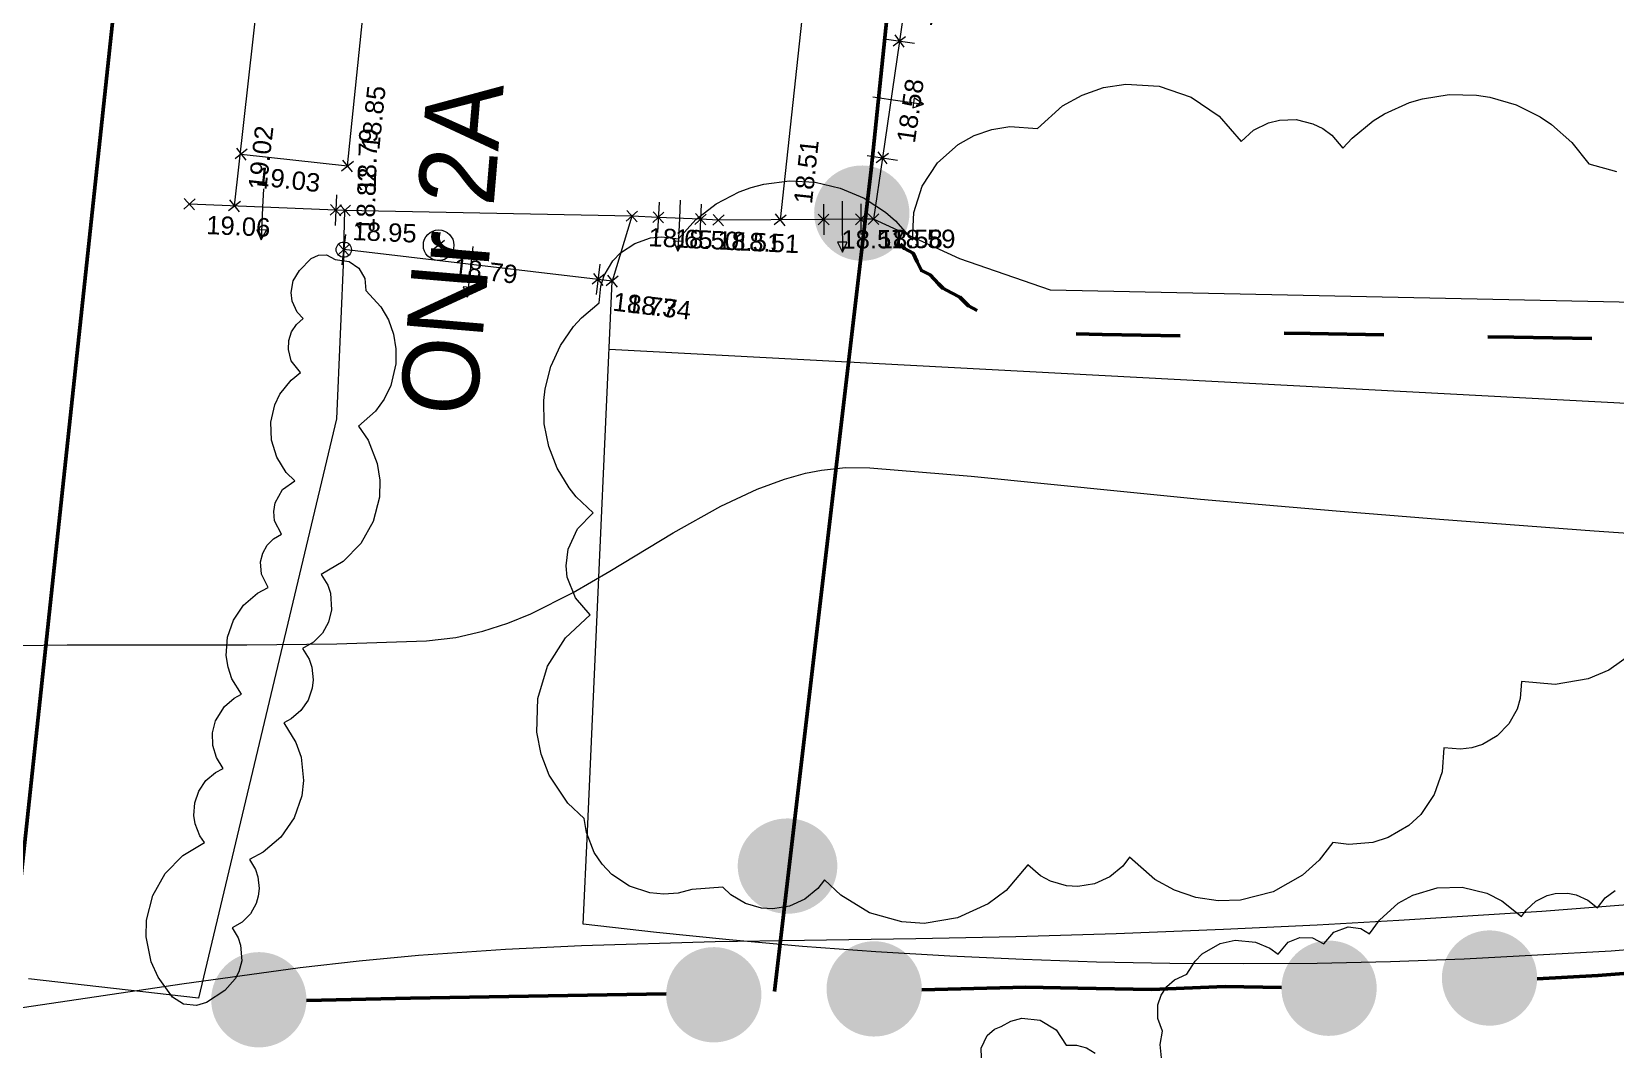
# Model space of a CAD drawing. Header units: metres. Extents: x -208 to 1512, y -277 to 123.
# Drawn here: x 702.92 to 733.99, y -64.59 to -44.57 of the extents above; entities that cross this region are included whole.
import ezdxf
from ezdxf.enums import TextEntityAlignment as Align

# ---------------------------------------------------------------- set-up
doc = ezdxf.new("R2010")
doc.units = ezdxf.units.M
doc.header["$MEASUREMENT"] = 0
for name, color, linetype in [('740_WienGV_Flwd-Bebauungsplan', 7, 'Continuous'), ('740_WienGV_L_Baum_ -gruppen_ Grünflächen', 7, 'Continuous'), ('740_WienGV_L_Böschungskante', 7, 'Continuous'), ('740_WienGV_L_Mauer_Sockel', 7, 'Continuous'), ('740_WienGV_T_Einbauten', 7, 'Continuous'), ('740_WienGV_T_Gebäude', 7, 'Continuous'), ('740_WienGV_T_Grenzen', 7, 'Continuous'), ('740_WienGV_T_Mauer_Sockel', 7, 'Continuous'), ('740_WienGV_T_Straßen_ Gehsteige_ Schienen', 7, 'Continuous'), ('918 Lageplan Beschriftung.x', 7, 'Continuous')]:
    doc.layers.add(name, color=color, linetype=linetype)
doc.styles.add('ERSTELLTER_STIL_22', font='arial.ttf', dxfattribs={"width": 0.936574})
doc.styles.add('ERSTELLTER_STIL_3', font='arial.ttf')

# ---------------------------------------------------------------- blocks, each defined once
blk = doc.blocks.new('ABGR0[615]_5', base_point=(709.043, -48.849))
at = {"layer": '740_WienGV_T_Grenzen', "color": 252, "linetype": 'Continuous', "lineweight": 13, "true_color": 0x949494}
blk.add_line((709.043, -48.849), (709.04, -48.999), dxfattribs=at)
blk.add_circle((709.043, -48.849), 0.15, dxfattribs=at)
blk = doc.blocks.new('LO0006010[623]_5', base_point=(710.905, -48.763))
at = {"layer": '740_WienGV_T_Einbauten', "color": 252, "linetype": 'Continuous', "lineweight": 13, "true_color": 0x949494}
blk.add_circle((710.905, -48.763), 0.3, dxfattribs=at)
blk = doc.blocks.new('EF_MARKER0[683]_5', base_point=(719.611, -47.048))
at = {"layer": '740_WienGV_T_Gebäude', "color": 252, "linetype": 'Continuous', "lineweight": 13, "true_color": 0x949494}
blk.add_line((719.314, -47.005), (719.908, -47.091), dxfattribs=at)
blk = doc.blocks.new('EF_MARKER0[684]_5', base_point=(719.943, -44.759))
at = {"layer": '740_WienGV_T_Gebäude', "color": 252, "linetype": 'Continuous', "lineweight": 13, "true_color": 0x949494}
blk.add_line((719.647, -44.716), (720.24, -44.802), dxfattribs=at)
blk = doc.blocks.new('BW00110[685]_5', base_point=(719.919, -45.925))
at = {"layer": '740_WienGV_T_Gebäude', "color": 252, "linetype": 'Continuous', "lineweight": 13, "true_color": 0x949494}
for p, q in [((719.424, -45.852), (719.777, -45.903)), ((719.777, -45.903), (720.414, -45.996)), ((720.236, -45.873), (720.209, -46.064)), ((720.414, -45.996), (720.236, -45.873)), ((720.209, -46.064), (720.414, -45.996))]:
    blk.add_line(p, q, dxfattribs=at)
blk = doc.blocks.new('EG_MARKER0[686]_5', base_point=(718.457, -48.257))
at = {"layer": '740_WienGV_T_Gebäude', "color": 252, "linetype": 'Continuous', "lineweight": 13, "true_color": 0x949494}
blk.add_line((718.455, -47.957), (718.459, -48.557), dxfattribs=at)
blk = doc.blocks.new('EG_MARKER0[687]_5', base_point=(719.187, -48.252))
at = {"layer": '740_WienGV_T_Gebäude', "color": 252, "linetype": 'Continuous', "lineweight": 13, "true_color": 0x949494}
blk.add_line((719.185, -47.952), (719.189, -48.552), dxfattribs=at)
blk = doc.blocks.new('BW00100[688]_5', base_point=(718.822, -48.398))
at = {"layer": '740_WienGV_T_Gebäude', "color": 252, "linetype": 'Continuous', "lineweight": 13, "true_color": 0x949494}
for p, q in [((718.82, -47.898), (718.822, -48.255)), ((718.822, -48.255), (718.826, -48.898)), ((718.921, -48.704), (718.728, -48.705)), ((718.728, -48.705), (718.826, -48.898)), ((718.826, -48.898), (718.921, -48.704))]:
    blk.add_line(p, q, dxfattribs=at)
blk = doc.blocks.new('EG_MARKER0[689]_5', base_point=(715.215, -48.216))
at = {"layer": '740_WienGV_T_Gebäude', "color": 252, "linetype": 'Continuous', "lineweight": 13, "true_color": 0x949494}
blk.add_line((715.229, -47.916), (715.201, -48.515), dxfattribs=at)
blk = doc.blocks.new('EG_MARKER0[690]_5', base_point=(716.045, -48.254))
at = {"layer": '740_WienGV_T_Gebäude', "color": 252, "linetype": 'Continuous', "lineweight": 13, "true_color": 0x949494}
blk.add_line((716.058, -47.954), (716.031, -48.553), dxfattribs=at)
blk = doc.blocks.new('BW00100[691]_5', base_point=(715.623, -48.377))
at = {"layer": '740_WienGV_T_Gebäude', "color": 252, "linetype": 'Continuous', "lineweight": 13, "true_color": 0x949494}
for p, q in [((715.646, -47.878), (715.63, -48.235)), ((715.63, -48.235), (715.6, -48.877)), ((715.705, -48.689), (715.512, -48.68)), ((715.512, -48.68), (715.6, -48.877)), ((715.6, -48.877), (715.705, -48.689))]:
    blk.add_line(p, q, dxfattribs=at)
blk = doc.blocks.new('EF_MARKER0[710]_5', base_point=(709.043, -48.849))
at = {"layer": '740_WienGV_T_Gebäude', "color": 252, "linetype": 'Continuous', "lineweight": 13, "true_color": 0x949494}
blk.add_line((709.077, -48.551), (709.008, -49.147), dxfattribs=at)
blk = doc.blocks.new('EF_MARKER0[711]_5', base_point=(714.033, -49.432))
at = {"layer": '740_WienGV_T_Gebäude', "color": 252, "linetype": 'Continuous', "lineweight": 13, "true_color": 0x949494}
blk.add_line((714.068, -49.134), (713.998, -49.73), dxfattribs=at)
blk = doc.blocks.new('BW00110[712]_5', base_point=(711.52, -49.282))
at = {"layer": '740_WienGV_T_Gebäude', "color": 252, "linetype": 'Continuous', "lineweight": 13, "true_color": 0x949494}
for p, q in [((711.579, -48.786), (711.538, -49.14)), ((711.538, -49.14), (711.463, -49.779)), ((711.58, -49.598), (711.389, -49.576)), ((711.389, -49.576), (711.463, -49.779)), ((711.463, -49.779), (711.58, -49.598))]:
    blk.add_line(p, q, dxfattribs=at)
blk = doc.blocks.new('EF_MARKER0[713]_5', base_point=(708.887, -48.073))
at = {"layer": '740_WienGV_T_Gebäude', "color": 252, "linetype": 'Continuous', "lineweight": 13, "true_color": 0x949494}
blk.add_line((708.899, -47.773), (708.875, -48.372), dxfattribs=at)
blk = doc.blocks.new('BW00110[714]_5', base_point=(707.445, -48.156))
at = {"layer": '740_WienGV_T_Gebäude', "color": 252, "linetype": 'Continuous', "lineweight": 13, "true_color": 0x949494}
for p, q in [((707.466, -47.657), (707.452, -48.014)), ((707.452, -48.014), (707.425, -48.656)), ((707.529, -48.467), (707.336, -48.459)), ((707.336, -48.459), (707.425, -48.656)), ((707.425, -48.656), (707.529, -48.467))]:
    blk.add_line(p, q, dxfattribs=at)
blk = doc.blocks.new('DEF010[776]_5', base_point=(716.045, -48.254))
at = {"layer": '740_WienGV_T_Mauer_Sockel', "color": 252, "linetype": 'Continuous', "lineweight": 13, "true_color": 0x949494}
for p, q in [((716.156, -48.153), (715.934, -48.355)), ((715.944, -48.143), (716.146, -48.365))]:
    blk.add_line(p, q, dxfattribs=at)
at = {"layer": '740_WienGV_T_Mauer_Sockel', "color": 252, "lineweight": 13, "true_color": 0x949494, "style": 'ERSTELLTER_STIL_3'}
blk.add_attdef('HOEHE', text='', height=0.36, rotation=357.3134, dxfattribs=at).set_placement((716.371, -48.663), align=Align.MIDDLE_LEFT)
blk = doc.blocks.new('DEF010[789]_5', base_point=(706.898, -47.989))
at = {"layer": '740_WienGV_T_Straßen_ Gehsteige_ Schienen', "color": 252, "linetype": 'Continuous', "lineweight": 13, "true_color": 0x949494}
for p, q in [((706.781, -48.083), (707.015, -47.896)), ((706.804, -47.872), (706.992, -48.106))]:
    blk.add_line(p, q, dxfattribs=at)
at = {"layer": '740_WienGV_T_Straßen_ Gehsteige_ Schienen', "color": 252, "lineweight": 13, "true_color": 0x949494, "style": 'ERSTELLTER_STIL_3'}
blk.add_attdef('HOEHE', text='', height=0.36, rotation=83.5691, dxfattribs=at).set_placement((707.346, -47.673), align=Align.MIDDLE_LEFT)
blk = doc.blocks.new('DEF010[800]_5', base_point=(707.031, -46.973))
at = {"layer": '740_WienGV_T_Straßen_ Gehsteige_ Schienen', "color": 252, "linetype": 'Continuous', "lineweight": 13, "true_color": 0x949494}
for p, q in [((707.148, -46.88), (706.913, -47.067)), ((706.937, -46.856), (707.124, -47.091))]:
    blk.add_line(p, q, dxfattribs=at)
at = {"layer": '740_WienGV_T_Straßen_ Gehsteige_ Schienen', "color": 252, "lineweight": 13, "true_color": 0x949494, "style": 'ERSTELLTER_STIL_3'}
blk.add_attdef('HOEHE', text='', height=0.36, rotation=353.5925, dxfattribs=at).set_placement((707.329, -47.403), align=Align.MIDDLE_LEFT)
blk = doc.blocks.new('DEF010[801]_5', base_point=(714.696, -48.192))
at = {"layer": '740_WienGV_T_Mauer_Sockel', "color": 252, "linetype": 'Continuous', "lineweight": 13, "true_color": 0x949494}
for p, q in [((714.806, -48.091), (714.585, -48.293)), ((714.594, -48.081), (714.797, -48.303))]:
    blk.add_line(p, q, dxfattribs=at)
at = {"layer": '740_WienGV_T_Mauer_Sockel', "color": 252, "lineweight": 13, "true_color": 0x949494, "style": 'ERSTELLTER_STIL_3'}
blk.add_attdef('HOEHE', text='', height=0.36, rotation=357.4078, dxfattribs=at).set_placement((715.023, -48.601), align=Align.MIDDLE_LEFT)
blk = doc.blocks.new('DEF010[814]_5', base_point=(719.187, -48.252))
at = {"layer": '740_WienGV_T_Mauer_Sockel', "color": 252, "linetype": 'Continuous', "lineweight": 13, "true_color": 0x949494}
for p, q in [((719.081, -48.147), (719.294, -48.358)), ((719.293, -48.146), (719.082, -48.359))]:
    blk.add_line(p, q, dxfattribs=at)
at = {"layer": '740_WienGV_T_Mauer_Sockel', "color": 252, "lineweight": 13, "true_color": 0x949494, "style": 'ERSTELLTER_STIL_3'}
blk.add_attdef('HOEHE', text='', height=0.36, rotation=0.3248, dxfattribs=at).set_placement((719.536, -48.644), align=Align.MIDDLE_LEFT)
blk = doc.blocks.new('DEF010[819]_5', base_point=(714.312, -49.465))
at = {"layer": '740_WienGV_T_Mauer_Sockel', "color": 252, "linetype": 'Continuous', "lineweight": 13, "true_color": 0x949494}
for p, q in [((714.43, -49.372), (714.194, -49.558)), ((714.219, -49.347), (714.405, -49.583))]:
    blk.add_line(p, q, dxfattribs=at)
at = {"layer": '740_WienGV_T_Mauer_Sockel', "color": 252, "lineweight": 13, "true_color": 0x949494, "style": 'ERSTELLTER_STIL_3'}
blk.add_attdef('HOEHE', text='', height=0.36, rotation=353.2394, dxfattribs=at).set_placement((714.608, -49.897), align=Align.MIDDLE_LEFT)
blk = doc.blocks.new('DEF010[821]_5', base_point=(708.887, -48.073))
at = {"layer": '740_WienGV_T_Mauer_Sockel', "color": 252, "linetype": 'Continuous', "lineweight": 13, "true_color": 0x949494}
for p, q in [((708.997, -47.971), (708.776, -48.174)), ((708.785, -47.962), (708.988, -48.183))]:
    blk.add_line(p, q, dxfattribs=at)
at = {"layer": '740_WienGV_T_Mauer_Sockel', "color": 252, "lineweight": 13, "true_color": 0x949494, "style": 'ERSTELLTER_STIL_3'}
blk.add_attdef('HOEHE', text='', height=0.36, rotation=357.6535, dxfattribs=at).set_placement((709.216, -48.48), align=Align.MIDDLE_LEFT)
blk = doc.blocks.new('DEF010[828]_5', base_point=(718.457, -48.257))
at = {"layer": '740_WienGV_T_Mauer_Sockel', "color": 252, "linetype": 'Continuous', "lineweight": 13, "true_color": 0x949494}
for p, q in [((718.35, -48.152), (718.564, -48.362)), ((718.562, -48.15), (718.352, -48.364))]:
    blk.add_line(p, q, dxfattribs=at)
at = {"layer": '740_WienGV_T_Mauer_Sockel', "color": 252, "lineweight": 13, "true_color": 0x949494, "style": 'ERSTELLTER_STIL_3'}
blk.add_attdef('HOEHE', text='', height=0.36, rotation=0.3625, dxfattribs=at).set_placement((718.806, -48.649), align=Align.MIDDLE_LEFT)
blk = doc.blocks.new('DEF010[868]_5', base_point=(719.611, -47.048))
at = {"layer": '740_WienGV_T_Mauer_Sockel', "color": 252, "linetype": 'Continuous', "lineweight": 13, "true_color": 0x949494}
for p, q in [((719.491, -47.138), (719.732, -46.958)), ((719.522, -46.928), (719.701, -47.168))]:
    blk.add_line(p, q, dxfattribs=at)
at = {"layer": '740_WienGV_T_Mauer_Sockel', "color": 252, "lineweight": 13, "true_color": 0x949494, "style": 'ERSTELLTER_STIL_3'}
blk.add_attdef('HOEHE', text='', height=0.36, rotation=81.7482, dxfattribs=at).set_placement((720.068, -46.747), align=Align.MIDDLE_LEFT)
blk = doc.blocks.new('DEF010[869]_5', base_point=(709.043, -48.849))
at = {"layer": '740_WienGV_T_Mauer_Sockel', "color": 252, "linetype": 'Continuous', "lineweight": 13, "true_color": 0x949494}
for p, q in [((708.933, -48.951), (709.152, -48.746)), ((708.94, -48.739), (709.145, -48.958))]:
    blk.add_line(p, q, dxfattribs=at)
at = {"layer": '740_WienGV_T_Mauer_Sockel', "color": 252, "lineweight": 13, "true_color": 0x949494, "style": 'ERSTELLTER_STIL_3'}
blk.add_attdef('HOEHE', text='', height=0.36, rotation=88.2059, dxfattribs=at).set_placement((709.465, -48.498), align=Align.MIDDLE_LEFT)
blk = doc.blocks.new('DEF010[878]_5', base_point=(709.117, -47.208))
at = {"layer": '740_WienGV_T_Straßen_ Gehsteige_ Schienen', "color": 252, "linetype": 'Continuous', "lineweight": 13, "true_color": 0x949494}
for p, q in [((709, -47.302), (709.233, -47.113)), ((709.022, -47.091), (709.211, -47.324))]:
    blk.add_line(p, q, dxfattribs=at)
at = {"layer": '740_WienGV_T_Straßen_ Gehsteige_ Schienen', "color": 252, "lineweight": 13, "true_color": 0x949494, "style": 'ERSTELLTER_STIL_3'}
blk.add_attdef('HOEHE', text='', height=0.36, rotation=84.1771, dxfattribs=at).set_placement((709.561, -46.887), align=Align.MIDDLE_LEFT)
blk = doc.blocks.new('DEF010[899]_5', base_point=(714.033, -49.432))
at = {"layer": '740_WienGV_T_Mauer_Sockel', "color": 252, "linetype": 'Continuous', "lineweight": 13, "true_color": 0x949494}
for p, q in [((714.151, -49.339), (713.915, -49.525)), ((713.94, -49.314), (714.126, -49.55))]:
    blk.add_line(p, q, dxfattribs=at)
at = {"layer": '740_WienGV_T_Mauer_Sockel', "color": 252, "lineweight": 13, "true_color": 0x949494, "style": 'ERSTELLTER_STIL_3'}
blk.add_attdef('HOEHE', text='', height=0.36, rotation=353.2394, dxfattribs=at).set_placement((714.328, -49.864), align=Align.MIDDLE_LEFT)
blk = doc.blocks.new('DEF010[915]_5', base_point=(719.943, -44.759))
at = {"layer": '740_WienGV_T_Mauer_Sockel', "color": 252, "linetype": 'Continuous', "lineweight": 13, "true_color": 0x949494}
for p, q in [((719.823, -44.848), (720.064, -44.669)), ((719.854, -44.638), (720.033, -44.879))]:
    blk.add_line(p, q, dxfattribs=at)
at = {"layer": '740_WienGV_T_Mauer_Sockel', "color": 252, "lineweight": 13, "true_color": 0x949494, "style": 'ERSTELLTER_STIL_3'}
blk.add_attdef('HOEHE', text='', height=0.36, rotation=81.7431, dxfattribs=at).set_placement((720.4, -44.457), align=Align.MIDDLE_LEFT)
blk = doc.blocks.new('DEF010[926]_5', base_point=(717.603, -48.262))
at = {"layer": '740_WienGV_T_Straßen_ Gehsteige_ Schienen', "color": 252, "linetype": 'Continuous', "lineweight": 13, "true_color": 0x949494}
for p, q in [((717.509, -48.145), (717.697, -48.379)), ((717.486, -48.356), (717.72, -48.168))]:
    blk.add_line(p, q, dxfattribs=at)
at = {"layer": '740_WienGV_T_Straßen_ Gehsteige_ Schienen', "color": 252, "lineweight": 13, "true_color": 0x949494, "style": 'ERSTELLTER_STIL_3'}
blk.add_attdef('HOEHE', text='', height=0.36, rotation=83.7839, dxfattribs=at).set_placement((718.049, -47.945), align=Align.MIDDLE_LEFT)
blk = doc.blocks.new('DEF010[927]_5', base_point=(710.905, -48.763))
at = {"layer": '740_WienGV_T_Einbauten', "color": 252, "linetype": 'Continuous', "lineweight": 13, "true_color": 0x949494}
for p, q in [((711.022, -48.67), (710.787, -48.856)), ((710.811, -48.645), (710.998, -48.88))]:
    blk.add_line(p, q, dxfattribs=at)
at = {"layer": '740_WienGV_T_Einbauten', "color": 252, "lineweight": 13, "true_color": 0x949494, "style": 'ERSTELLTER_STIL_3'}
blk.add_attdef('HOEHE', text='', height=0.36, rotation=353.3302, dxfattribs=at).set_placement((711.201, -49.194), align=Align.MIDDLE_LEFT)
blk = doc.blocks.new('DEF010[929]_5', base_point=(715.215, -48.216))
at = {"layer": '740_WienGV_T_Mauer_Sockel', "color": 252, "linetype": 'Continuous', "lineweight": 13, "true_color": 0x949494}
for p, q in [((715.326, -48.115), (715.104, -48.317)), ((715.114, -48.105), (715.316, -48.326))]:
    blk.add_line(p, q, dxfattribs=at)
at = {"layer": '740_WienGV_T_Mauer_Sockel', "color": 252, "lineweight": 13, "true_color": 0x949494, "style": 'ERSTELLTER_STIL_3'}
blk.add_attdef('HOEHE', text='', height=0.36, rotation=357.3627, dxfattribs=at).set_placement((715.542, -48.625), align=Align.MIDDLE_LEFT)
blk = doc.blocks.new('DEF010[931]_5', base_point=(706.016, -47.955))
at = {"layer": '740_WienGV_T_Mauer_Sockel', "color": 252, "linetype": 'Continuous', "lineweight": 13, "true_color": 0x949494}
for p, q in [((705.915, -47.845), (706.118, -48.065)), ((706.127, -47.853), (705.906, -48.057))]:
    blk.add_line(p, q, dxfattribs=at)
at = {"layer": '740_WienGV_T_Mauer_Sockel', "color": 252, "lineweight": 13, "true_color": 0x949494, "style": 'ERSTELLTER_STIL_3'}
blk.add_attdef('HOEHE', text='', height=0.36, rotation=357.6535, dxfattribs=at).set_placement((706.346, -48.363), align=Align.MIDDLE_LEFT)
blk = doc.blocks.new('DEF010[939]_5', base_point=(719.437, -48.251))
at = {"layer": '740_WienGV_T_Mauer_Sockel', "color": 252, "linetype": 'Continuous', "lineweight": 13, "true_color": 0x949494}
for p, q in [((719.331, -48.145), (719.544, -48.356)), ((719.543, -48.144), (719.332, -48.358))]:
    blk.add_line(p, q, dxfattribs=at)
at = {"layer": '740_WienGV_T_Mauer_Sockel', "color": 252, "lineweight": 13, "true_color": 0x949494, "style": 'ERSTELLTER_STIL_3'}
blk.add_attdef('HOEHE', text='', height=0.36, rotation=0.3248, dxfattribs=at).set_placement((719.786, -48.643), align=Align.MIDDLE_LEFT)
blk = doc.blocks.new('DEF010[941]_5', base_point=(709.067, -48.079))
at = {"layer": '740_WienGV_T_Mauer_Sockel', "color": 252, "linetype": 'Continuous', "lineweight": 13, "true_color": 0x949494}
for p, q in [((708.957, -48.182), (709.176, -47.976)), ((708.964, -47.97), (709.169, -48.188))]:
    blk.add_line(p, q, dxfattribs=at)
at = {"layer": '740_WienGV_T_Mauer_Sockel', "color": 252, "lineweight": 13, "true_color": 0x949494, "style": 'ERSTELLTER_STIL_3'}
blk.add_attdef('HOEHE', text='', height=0.36, rotation=88.2059, dxfattribs=at).set_placement((709.489, -47.728), align=Align.MIDDLE_LEFT)
blk = doc.blocks.new('DEF010[942]_5', base_point=(716.394, -48.27))
at = {"layer": '740_WienGV_T_Mauer_Sockel', "color": 252, "linetype": 'Continuous', "lineweight": 13, "true_color": 0x949494}
for p, q in [((716.505, -48.169), (716.284, -48.371)), ((716.293, -48.159), (716.495, -48.381))]:
    blk.add_line(p, q, dxfattribs=at)
at = {"layer": '740_WienGV_T_Mauer_Sockel', "color": 252, "lineweight": 13, "true_color": 0x949494, "style": 'ERSTELLTER_STIL_3'}
blk.add_attdef('HOEHE', text='', height=0.36, rotation=357.3134, dxfattribs=at).set_placement((716.721, -48.68), align=Align.MIDDLE_LEFT)

msp = doc.modelspace()

# ---------------------------------------------------------------- hatches: boundary and pattern name
at = {"layer": '740_WienGV_Flwd-Bebauungsplan', "linetype": 'Continuous', "lineweight": 0}
for points in [[(720.141, -48.149, 0.414214), (719.223, -47.198, 0.414214), (718.272, -48.116, 0.414214), (719.19, -49.067, 0.414214)], [(718.727, -60.956, 0.204701), (718.452, -60.291, 0.193137), (717.766, -60.005, 0.193137), (717.07, -60.266, 0.204701), (716.772, -60.922, 0.204701), (717.047, -61.588, 0.193137), (717.733, -61.874, 0.193137), (718.429, -61.612, 0.204701)], [(720.384, -63.365, 0.414214), (719.466, -62.414, 0.414214), (718.515, -63.332, 0.414214), (719.433, -64.283, 0.414214)], [(729.308, -63.352, 0.414214), (728.39, -62.401, 0.414214), (727.439, -63.319, 0.414214), (728.357, -64.27, 0.414214)], [(732.456, -63.152, 0.414214), (731.538, -62.201, 0.414214), (730.587, -63.119, 0.414214), (731.505, -64.07, 0.414214)], [(708.312, -63.578, 0.414214), (707.394, -62.627, 0.414214), (706.443, -63.545, 0.414214), (707.361, -64.496, 0.414214)], [(717.237, -63.48, 0.414214), (716.319, -62.529, 0.414214), (715.368, -63.447, 0.414214), (716.286, -64.398, 0.414214)]]:
    msp.add_hatch(color=1, dxfattribs=at).paths.add_polyline_path(points)

# ---------------------------------------------------------------- linework, layer by layer
at = {"layer": '740_WienGV_Flwd-Bebauungsplan', "color": 1, "linetype": 'Continuous', "lineweight": 50, "true_color": 0xfb0106}
for points in [[(692.006, 0.049), (707.985, 0.081), (709.319, -1.387), (708.629, -6.814), (706.595, -25.815), (704.581, -43.711), (702.446, -63.645)], [(813.72, 0.065), (805.634, -0.104), (789.318, 0.013), (768.243, 0.128), (749.205, 0.122), (724.812, 0.04), (723.92, -7.168), (723.211, -13.699), (720.604, -36.344), (719.699, -44.317), (719.392, -47.286)], [(717.494, -63.399), (719.392, -47.286)], [(720.295, -49.086), (720.213, -48.915), (720.044, -48.827), (719.961, -48.74)], [(721.468, -50.042), (721.299, -49.954), (721.133, -49.781), (720.964, -49.693), (720.796, -49.605), (720.712, -49.518), (720.545, -49.346), (720.377, -49.258), (720.295, -49.086)], [(723.924, -50.51), (723.415, -50.501)], [(725.454, -50.537), (723.924, -50.51)], [(728.004, -50.496), (727.494, -50.487)], [(729.448, -50.522), (728.004, -50.496)], [(731.997, -50.566), (731.488, -50.557)], [(733.527, -50.593), (731.997, -50.566)], [(734.498, -63.018), (733.647, -63.088), (732.456, -63.152)], [(722.425, -63.316), (720.384, -63.365)], [(727.439, -63.319), (726.334, -63.3), (724.889, -63.359), (723.444, -63.334), (722.425, -63.316)], [(710.352, -63.529), (708.312, -63.578)], [(715.368, -63.447), (710.352, -63.529)]]:
    msp.add_lwpolyline(points, dxfattribs=at)
at = {"layer": '740_WienGV_L_Baum_ -gruppen_ Grünflächen', "color": 72, "linetype": 'Continuous', "lineweight": 13, "true_color": 0x69e600}
for points in [[(713.626, -54.323), (713.935, -54.011), (713.606, -53.698), (713.463, -53.52), (713.228, -53.132), (713.064, -52.709), (712.977, -52.262), (712.97, -51.808), (712.996, -51.582), (713.109, -51.141), (713.297, -50.728), (713.554, -50.354), (713.707, -50.185), (714.053, -49.892), (714.085, -49.562), (714.154, -49.353), (714.324, -49.069), (714.476, -48.909), (714.751, -48.725), (715.064, -48.62), (715.283, -48.597), (715.612, -48.635), (715.952, -48.26), (716.352, -47.951), (716.802, -47.718), (717.039, -47.631), (717.284, -47.566), (717.787, -47.502), (718.291, -47.527), (718.785, -47.641), (719.251, -47.839), (719.674, -48.116), (719.866, -48.282), (720.202, -48.66), (720.228, -48.117), (720.394, -47.601), (720.691, -47.147), (721.095, -46.785), (721.412, -46.609), (721.755, -46.491), (722.113, -46.436), (722.654, -46.472), (723.147, -46.031), (723.532, -45.816), (723.948, -45.671), (724.384, -45.603), (725.043, -45.645), (725.668, -45.859), (726.216, -46.229), (726.646, -46.729), (726.893, -46.508), (727.187, -46.36), (727.401, -46.307), (727.731, -46.299), (728.052, -46.378), (728.249, -46.475), (728.427, -46.606), (728.642, -46.856), (728.825, -46.662), (729.237, -46.324), (729.464, -46.183), (729.95, -45.965), (730.205, -45.89), (730.732, -45.807), (731.265, -45.817), (731.528, -45.857), (732.041, -46.008), (732.517, -46.245), (732.739, -46.394), (733.136, -46.749), (733.467, -47.167)], [(733.467, -47.167), (734.014, -47.318)], [(708.081, -53.382), (707.915, -53.217), (707.728, -52.92), (707.624, -52.586), (707.611, -52.235), (707.691, -51.894), (707.792, -51.683), (708.011, -51.408), (708.192, -51.261), (708.015, -51.031), (707.957, -50.805), (707.966, -50.63), (708.021, -50.464), (708.118, -50.318), (708.249, -50.202), (708.13, -50.073), (708.032, -49.861), (708.01, -49.688), (708.053, -49.459), (708.173, -49.258), (708.404, -49.02), (708.548, -48.954), (708.706, -48.953), (708.873, -49.043), (709.15, -49.078), (709.342, -49.212), (709.458, -49.415), (709.476, -49.649), (709.773, -49.973), (709.92, -50.227), (710.018, -50.504), (710.068, -50.793), (710.066, -51.087), (709.966, -51.515), (709.838, -51.78), (709.666, -52.018), (709.336, -52.309), (709.521, -52.583), (709.701, -53.044), (709.75, -53.371), (709.742, -53.702), (709.62, -54.182), (709.378, -54.615), (709.03, -54.967), (708.603, -55.218), (708.732, -55.429), (708.785, -55.586), (708.805, -55.914), (708.745, -56.154), (708.624, -56.37), (708.45, -56.547), (708.236, -56.672), (708.365, -56.884), (708.418, -57.041), (708.444, -57.287), (708.425, -57.451), (708.344, -57.684), (708.204, -57.889), (708.015, -58.049), (707.868, -58.127), (708.106, -58.517), (708.205, -58.806), (708.253, -59.26), (708.218, -59.563), (708.068, -59.995), (707.81, -60.372), (707.462, -60.669), (707.192, -60.811), (707.311, -61.006), (707.36, -61.151), (707.385, -61.377), (707.367, -61.529), (707.323, -61.675), (707.211, -61.874), (707.051, -62.037), (706.853, -62.153), (706.972, -62.348), (707.021, -62.492), (707.041, -62.795), (706.985, -63.017), (706.915, -63.154), (706.712, -63.379)], [(706.712, -63.379), (706.351, -63.618), (706.153, -63.675), (705.9, -63.647), (705.681, -63.512), (705.402, -63.117), (705.267, -62.816), (705.17, -62.33), (705.177, -61.999), (705.298, -61.518), (705.539, -61.085), (705.885, -60.732), (706.312, -60.48), (706.219, -60.344), (706.129, -60.113), (706.104, -59.95), (706.12, -59.702), (706.202, -59.468), (706.34, -59.264), (706.528, -59.102), (706.675, -59.025), (706.546, -58.813), (706.476, -58.576), (706.47, -58.328), (706.53, -58.088), (706.703, -57.808), (706.891, -57.647), (707.037, -57.569), (706.851, -57.266), (706.774, -57.04), (706.737, -56.806), (706.762, -56.45), (706.878, -56.113), (707.08, -55.819), (707.35, -55.587), (707.56, -55.476), (707.428, -55.211), (707.413, -54.975), (707.455, -54.802), (707.542, -54.647), (707.666, -54.519), (707.82, -54.429), (707.688, -54.165), (707.669, -53.987), (707.696, -53.812), (707.841, -53.553), (708.081, -53.382)], [(734.402, -56.714), (733.863, -57.096), (733.456, -57.266), (732.806, -57.381), (732.148, -57.322), (732.125, -57.652), (732.062, -57.863), (731.9, -58.151), (731.669, -58.387), (731.384, -58.554), (731.173, -58.62), (730.955, -58.649), (730.626, -58.62), (730.593, -59.091), (730.437, -59.537), (730.171, -59.927), (729.94, -60.141), (729.533, -60.38), (729.232, -60.475), (728.761, -60.517), (728.449, -60.475), (728.178, -60.824), (727.852, -61.119), (727.277, -61.445), (726.637, -61.608), (726.196, -61.621), (725.761, -61.556), (725.342, -61.415), (724.956, -61.203), (724.46, -60.767), (724.325, -60.942), (724.071, -61.152), (723.77, -61.289), (723.444, -61.342), (723.223, -61.329), (722.906, -61.238), (722.713, -61.132), (722.465, -60.914), (722.037, -61.418), (721.687, -61.683), (721.085, -61.956), (720.433, -62.063), (719.993, -62.036), (719.358, -61.855), (718.793, -61.512), (718.476, -61.207), (718.341, -61.381), (718.087, -61.591), (717.785, -61.728), (717.459, -61.781), (717.239, -61.768), (716.922, -61.676), (716.64, -61.505), (716.481, -61.352), (715.872, -61.397), (715.602, -61.468), (715.325, -61.49), (715.047, -61.464), (714.652, -61.333), (714.303, -61.104), (714.11, -60.903), (713.955, -60.673), (713.804, -60.284), (713.762, -60.009), (713.442, -59.705), (713.075, -59.156), (712.917, -58.744), (712.832, -58.312), (712.851, -57.651), (713.043, -57.019), (713.393, -56.46), (713.877, -56.01), (713.587, -55.681), (713.429, -55.271), (713.406, -55.052), (713.445, -54.723), (713.626, -54.323)], [(725.085, -64.701), (725.06, -64.439), (725.104, -64.179), (725.014, -63.928), (725.016, -63.661), (725.078, -63.47), (725.188, -63.302), (725.339, -63.169), (725.584, -63.061), (725.745, -62.804), (725.887, -62.661), (726.235, -62.458), (726.531, -62.392), (726.933, -62.43), (727.212, -62.548), (727.376, -62.666), (727.568, -62.434), (727.8, -62.338), (728.05, -62.349), (728.272, -62.467), (728.464, -62.236), (728.745, -62.133), (728.995, -62.167), (729.168, -62.27), (729.36, -62), (729.728, -61.669), (730.017, -61.508), (730.492, -61.366), (730.987, -61.354), (731.468, -61.471), (731.764, -61.618), (732.149, -61.93), (732.244, -61.795), (732.429, -61.63), (732.65, -61.518), (732.81, -61.478), (733.058, -61.472), (733.221, -61.504), (733.447, -61.605), (733.639, -61.76), (733.792, -61.565), (733.989, -61.417)], [(721.553, -64.701), (721.551, -64.514), (721.666, -64.26), (721.81, -64.14), (721.94, -64.086), (722.131, -63.979), (722.344, -63.925), (722.705, -63.962), (723.017, -64.151), (723.217, -64.455), (723.418, -64.455), (723.612, -64.506), (723.786, -64.607)]]:
    msp.add_lwpolyline(points, dxfattribs=at)
at = {"layer": '740_WienGV_L_Böschungskante', "color": 252, "linetype": 'Continuous', "lineweight": 13, "true_color": 0x949494}
for points in [[(701.268, -56.633), (703.618, -56.6), (707.145, -56.599), (708.908, -56.579), (710.668, -56.522), (711.245, -56.457), (711.775, -56.335), (712.263, -56.174), (712.713, -55.989), (713.545, -55.572), (714.263, -55.158), (715.508, -54.403), (716.444, -53.878), (717.154, -53.546), (717.693, -53.349), (718.103, -53.236), (718.413, -53.175), (718.885, -53.125), (719.365, -53.128), (721.355, -53.293), (724.35, -53.594), (725.853, -53.743), (727.359, -53.876), (728.514, -53.969), (730.538, -54.134), (733.577, -54.366), (735.096, -54.469)], [(701.229, -63.933), (705.87, -63.249), (708.188, -62.93), (709.349, -62.797), (710.512, -62.686), (712.217, -62.567), (713.71, -62.494), (716.329, -62.417), (720.264, -62.357), (722.231, -62.322), (724.196, -62.262), (726.302, -62.174), (728.14, -62.089), (729.745, -62.002), (732.548, -61.823), (734.645, -61.659)]]:
    msp.add_lwpolyline(points, dxfattribs=at)
at = {"layer": '740_WienGV_L_Mauer_Sockel', "color": 252, "linetype": 'Continuous', "lineweight": 13, "true_color": 0x949494}
msp.add_line((714.061, -54.982), (714.312, -49.465), dxfattribs=at)
at = {"layer": '740_WienGV_L_Mauer_Sockel', "color": 252, "linetype": 'Continuous', "lineweight": 13, "true_color": 0x8a8a8a}
msp.add_lwpolyline([(749.494, -44.769), (749.255, -50.196), (722.91, -49.643), (721.131, -49.03), (719.437, -48.251)], dxfattribs=at)
at = {"layer": '740_WienGV_L_Mauer_Sockel', "color": 252, "linetype": 'Continuous', "lineweight": 13, "true_color": 0x949494}
for points in [[(709.043, -48.849), (708.902, -52.167), (706.193, -63.529), (702.86, -63.148)], [(714.252, -50.798), (745.533, -52.459), (747.764, -51.849)], [(713.741, -62.077), (713.824, -60.258), (713.927, -57.91), (714.061, -54.982)], [(735.337, -62.493), (733.905, -62.606), (732.463, -62.69), (731.021, -62.764), (729.58, -62.817), (728.139, -62.851), (726.699, -62.854), (725.249, -62.848), (723.809, -62.822), (722.37, -62.775), (720.931, -62.709), (719.482, -62.622), (718.044, -62.516), (716.606, -62.389), (715.178, -62.243), (713.741, -62.077)]]:
    msp.add_lwpolyline(points, dxfattribs=at)
at = {"layer": '740_WienGV_T_Mauer_Sockel', "color": 8, "linetype": 'Continuous', "lineweight": 13}
for p, q in [((720.056, -43.986), (719.943, -44.759)), ((719.943, -44.759), (719.611, -47.048)), ((719.943, -44.759), (719.943, -44.759)), ((719.611, -47.048), (719.437, -48.251)), ((719.611, -47.048), (719.611, -47.048)), ((714.696, -48.192), (714.312, -49.465)), ((715.215, -48.216), (714.696, -48.192)), ((716.045, -48.254), (715.215, -48.216)), ((715.215, -48.216), (715.215, -48.216)), ((716.045, -48.254), (716.045, -48.254)), ((716.394, -48.27), (716.045, -48.254)), ((718.457, -48.257), (716.394, -48.27)), ((719.187, -48.252), (718.457, -48.257)), ((718.457, -48.257), (718.457, -48.257)), ((719.437, -48.251), (719.187, -48.252)), ((719.187, -48.252), (719.187, -48.252))]:
    msp.add_line(p, q, dxfattribs=at)
at = {"layer": '740_WienGV_T_Mauer_Sockel', "color": 252, "linetype": 'Continuous', "lineweight": 13, "true_color": 0x949494}
for p, q in [((708.887, -48.073), (706.016, -47.955)), ((709.067, -48.079), (708.887, -48.073)), ((708.887, -48.073), (708.887, -48.073)), ((709.043, -48.849), (709.067, -48.079)), ((714.033, -49.432), (709.043, -48.849)), ((709.043, -48.849), (709.043, -48.849)), ((714.312, -49.465), (714.033, -49.432)), ((714.033, -49.432), (714.033, -49.432))]:
    msp.add_line(p, q, dxfattribs=at)
at = {"layer": '740_WienGV_T_Straßen_ Gehsteige_ Schienen', "color": 8, "linetype": 'Continuous', "lineweight": 13}
for p, q in [((706.898, -47.989), (709.687, -23.246)), ((718.574, -39.342), (717.603, -48.262)), ((709.117, -47.208), (709.535, -43.107)), ((707.031, -46.973), (709.117, -47.208))]:
    msp.add_line(p, q, dxfattribs=at)
at = {"layer": '740_WienGV_T_Straßen_ Gehsteige_ Schienen', "color": 72, "linetype": 'Continuous', "lineweight": 13, "true_color": 0x69e600}
msp.add_line((714.696, -48.192), (709.067, -48.079), dxfattribs=at)

# ---------------------------------------------------------------- block references
at = {"layer": '740_WienGV_T_Einbauten', "color": 72, "linetype": 'Continuous', "lineweight": 13, "true_color": 0x69e600}
msp.add_blockref('LO0006010[623]_5', (710.905, -48.763), dxfattribs=at)
at = {"layer": '740_WienGV_T_Einbauten', "color": 252, "linetype": 'Continuous', "lineweight": 13, "true_color": 0x949494}
msp.add_blockref('DEF010[927]_5', (710.905, -48.763), dxfattribs=at).add_auto_attribs({'HOEHE': '18.79'})
at = {"layer": '740_WienGV_T_Gebäude', "color": 7, "linetype": 'Continuous', "lineweight": 25}
for name, p in [('EF_MARKER0[684]_5', (719.943, -44.759)), ('BW00110[685]_5', (719.919, -45.925)), ('EF_MARKER0[683]_5', (719.611, -47.048)), ('BW00110[714]_5', (707.445, -48.156)), ('EF_MARKER0[713]_5', (708.887, -48.073)), ('EF_MARKER0[710]_5', (709.043, -48.849)), ('BW00110[712]_5', (711.52, -49.282)), ('EF_MARKER0[711]_5', (714.033, -49.432))]:
    msp.add_blockref(name, p, dxfattribs=at)
at = {"layer": '740_WienGV_T_Gebäude', "color": 252, "linetype": 'Continuous', "lineweight": 13, "true_color": 0x8a8a8a}
for name, p in [('EG_MARKER0[689]_5', (715.215, -48.216)), ('BW00100[691]_5', (715.623, -48.377)), ('EG_MARKER0[690]_5', (716.045, -48.254)), ('EG_MARKER0[686]_5', (718.457, -48.257)), ('BW00100[688]_5', (718.822, -48.398)), ('EG_MARKER0[687]_5', (719.187, -48.252))]:
    msp.add_blockref(name, p, dxfattribs=at)
at = {"layer": '740_WienGV_T_Grenzen', "color": 72, "linetype": 'Continuous', "lineweight": 13, "true_color": 0x69e600}
msp.add_blockref('ABGR0[615]_5', (709.043, -48.849), dxfattribs=at)
at = {"layer": '740_WienGV_T_Mauer_Sockel', "color": 252, "linetype": 'Continuous', "lineweight": 13, "true_color": 0x949494}
for name, p, values in [('DEF010[915]_5', (719.943, -44.759), {'HOEHE': '18.58'}), ('DEF010[868]_5', (719.611, -47.048), {'HOEHE': '18.58'}), ('DEF010[941]_5', (709.067, -48.079), {'HOEHE': '18.79'}), ('DEF010[869]_5', (709.043, -48.849), {'HOEHE': '18.82'}), ('DEF010[931]_5', (706.016, -47.955), {'HOEHE': '19.06'}), ('DEF010[821]_5', (708.887, -48.073), {'HOEHE': '18.95'}), ('DEF010[801]_5', (714.696, -48.192), {'HOEHE': '18.65'}), ('DEF010[929]_5', (715.215, -48.216), {'HOEHE': '18.50'}), ('DEF010[776]_5', (716.045, -48.254), {'HOEHE': '18.51'}), ('DEF010[828]_5', (718.457, -48.257), {'HOEHE': '18.57'}), ('DEF010[814]_5', (719.187, -48.252), {'HOEHE': '18.58'}), ('DEF010[939]_5', (719.437, -48.251), {'HOEHE': '18.59'}), ('DEF010[942]_5', (716.394, -48.27), {'HOEHE': '18.51'}), ('DEF010[899]_5', (714.033, -49.432), {'HOEHE': '18.73'}), ('DEF010[819]_5', (714.312, -49.465), {'HOEHE': '18.74'})]:
    msp.add_blockref(name, p, dxfattribs=at).add_auto_attribs(values)
at = {"layer": '740_WienGV_T_Straßen_ Gehsteige_ Schienen', "color": 252, "linetype": 'Continuous', "lineweight": 13, "true_color": 0x949494}
for name, p, values in [('DEF010[878]_5', (709.117, -47.208), {'HOEHE': '18.85'}), ('DEF010[789]_5', (706.898, -47.989), {'HOEHE': '19.02'}), ('DEF010[800]_5', (707.031, -46.973), {'HOEHE': '19.03'}), ('DEF010[926]_5', (717.603, -48.262), {'HOEHE': '18.51'})]:
    msp.add_blockref(name, p, dxfattribs=at).add_auto_attribs(values)

# ---------------------------------------------------------------- texts
at = {"layer": '918 Lageplan Beschriftung.x', "color": 5, "linetype": 'Continuous', "lineweight": 0, "insert": (711.656, -52.147), "char_height": 1.5, "attachment_point": 7, "rotation": 85.1939, "style": 'ERSTELLTER_STIL_22'}
msp.add_mtext('\\A1;{\\pql;\\fArial|b0|i0|c0|p0;\\W0.936574;ONr \\fArial|b0|i0|c0|p0;\\W0.936574;2A}', dxfattribs=at)

doc.saveas('drawing.dxf')
